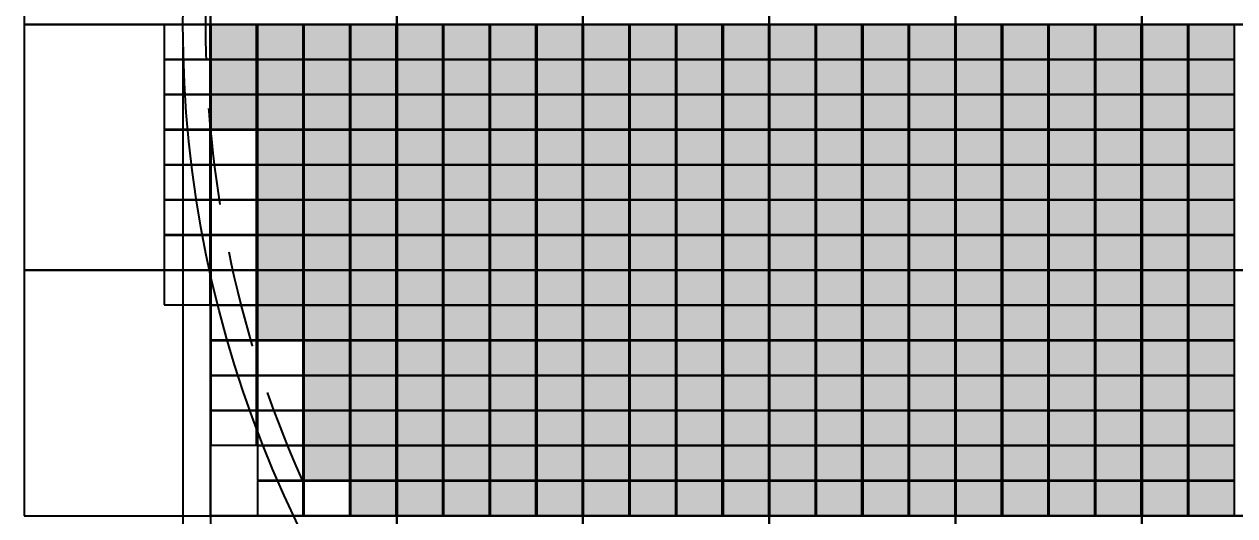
# Model space of a CAD drawing. Header units: millimetres. Extents: x -171 to 312, y -175 to 161.
# Drawn here: x -170.8 to -12.2, y -64.4 to 0 of the extents above; entities that cross this region are included whole.
import ezdxf
from ezdxf.enums import TextEntityAlignment as Align

# ---------------------------------------------------------------- set-up
doc = ezdxf.new("R2010")
doc.units = ezdxf.units.MM
doc.linetypes.add('DASHED', pattern=[19.05, 12.7, -6.35])
for name, color, linetype, true_color in [('DIM', 7, 'Continuous', 0xf0a030), ('WAFER', 7, 'Continuous', 0xd9dee6), ('WAFER-DIE', 7, 'Continuous', 0x7ef0c8), ('WAFER-DIE-EDGE', 7, 'Continuous', 0x5d6b7a), ('WAFER-DIE-FILL', 7, 'Continuous', 0x18b58c), ('WAFER-DIE-FILL-B', 7, 'Continuous', 0x1f8fd0), ('WAFER-EXCLUSION', 7, 'DASHED', 0xf0a030), ('WAFER-FIELD', 7, 'Continuous', 0xffd166)]:
    doc.layers.add(name, color=color, linetype=linetype, true_color=true_color)
doc.dimstyles.get("Standard").update_dxf_attribs({"dimtxt": 2.5, "dimasz": 2.5, "dimexe": 1.25, "dimexo": 0.625, "dimtad": 1, "dimdsep": 46, "dimtxsty": 'Standard', "dimcen": 0.09, "dimadec": 0, "dimazin": 0, "dimtfac": 1, "dimtofl": 0, "dimtmove": 0, "dimatfit": 3, "dimfxl": 1, "dimtolj": 1, "dimtzin": 0, "dimarcsym": 0})

# ---------------------------------------------------------------- blocks, each defined once
blk = doc.blocks.new('*D1')
at = {"color": 0}
for p, q in [((-150, -3), (-150, -175)), ((150, -3), (150, -175)), ((-150, -172), (150, -172))]:
    blk.add_line(p, q, dxfattribs=at)
for points in [[(-150, -172), (-145, -172.83), (-145, -171.17)], [(150, -172), (145, -171.17), (145, -172.83)]]:
    blk.add_solid(points, dxfattribs=at)
blk.add_text('300 mm', height=7, dxfattribs=at).set_placement((0, -170.5), align=Align.BOTTOM_CENTER)

msp = doc.modelspace()

# ---------------------------------------------------------------- linework, layer by layer
at = {"layer": 'WAFER'}
msp.add_circle((0, 0), 150, dxfattribs=at)
at = {"layer": 'WAFER-DIE', "flags": 128}
for points in [[(-146.35, -4.55), (-140.35, -4.55), (-140.35, -0.05), (-146.35, -0.05)], [(-140.25, -4.55), (-134.25, -4.55), (-134.25, -0.05), (-140.25, -0.05)], [(-134.15, -4.55), (-128.15, -4.55), (-128.15, -0.05), (-134.15, -0.05)], [(-128.05, -4.55), (-122.05, -4.55), (-122.05, -0.05), (-128.05, -0.05)], [(-121.95, -4.55), (-115.95, -4.55), (-115.95, -0.05), (-121.95, -0.05)], [(-115.85, -4.55), (-109.85, -4.55), (-109.85, -0.05), (-115.85, -0.05)], [(-109.75, -4.55), (-103.75, -4.55), (-103.75, -0.05), (-109.75, -0.05)], [(-103.65, -4.55), (-97.65, -4.55), (-97.65, -0.05), (-103.65, -0.05)], [(-97.55, -4.55), (-91.55, -4.55), (-91.55, -0.05), (-97.55, -0.05)], [(-91.45, -4.55), (-85.45, -4.55), (-85.45, -0.05), (-91.45, -0.05)], [(-85.35, -4.55), (-79.35, -4.55), (-79.35, -0.05), (-85.35, -0.05)], [(-79.25, -4.55), (-73.25, -4.55), (-73.25, -0.05), (-79.25, -0.05)], [(-73.15, -4.55), (-67.15, -4.55), (-67.15, -0.05), (-73.15, -0.05)], [(-67.05, -4.55), (-61.05, -4.55), (-61.05, -0.05), (-67.05, -0.05)], [(-60.95, -4.55), (-54.95, -4.55), (-54.95, -0.05), (-60.95, -0.05)], [(-54.85, -4.55), (-48.85, -4.55), (-48.85, -0.05), (-54.85, -0.05)], [(-48.75, -4.55), (-42.75, -4.55), (-42.75, -0.05), (-48.75, -0.05)], [(-42.65, -4.55), (-36.65, -4.55), (-36.65, -0.05), (-42.65, -0.05)], [(-36.55, -4.55), (-30.55, -4.55), (-30.55, -0.05), (-36.55, -0.05)], [(-30.45, -4.55), (-24.45, -4.55), (-24.45, -0.05), (-30.45, -0.05)], [(-24.35, -4.55), (-18.35, -4.55), (-18.35, -0.05), (-24.35, -0.05)], [(-18.25, -4.55), (-12.25, -4.55), (-12.25, -0.05), (-18.25, -0.05)], [(-146.35, -9.15), (-140.35, -9.15), (-140.35, -4.65), (-146.35, -4.65)], [(-140.25, -9.15), (-134.25, -9.15), (-134.25, -4.65), (-140.25, -4.65)], [(-134.15, -9.15), (-128.15, -9.15), (-128.15, -4.65), (-134.15, -4.65)], [(-128.05, -9.15), (-122.05, -9.15), (-122.05, -4.65), (-128.05, -4.65)], [(-121.95, -9.15), (-115.95, -9.15), (-115.95, -4.65), (-121.95, -4.65)], [(-115.85, -9.15), (-109.85, -9.15), (-109.85, -4.65), (-115.85, -4.65)], [(-109.75, -9.15), (-103.75, -9.15), (-103.75, -4.65), (-109.75, -4.65)], [(-103.65, -9.15), (-97.65, -9.15), (-97.65, -4.65), (-103.65, -4.65)], [(-97.55, -9.15), (-91.55, -9.15), (-91.55, -4.65), (-97.55, -4.65)], [(-91.45, -9.15), (-85.45, -9.15), (-85.45, -4.65), (-91.45, -4.65)], [(-85.35, -9.15), (-79.35, -9.15), (-79.35, -4.65), (-85.35, -4.65)], [(-79.25, -9.15), (-73.25, -9.15), (-73.25, -4.65), (-79.25, -4.65)], [(-73.15, -9.15), (-67.15, -9.15), (-67.15, -4.65), (-73.15, -4.65)], [(-67.05, -9.15), (-61.05, -9.15), (-61.05, -4.65), (-67.05, -4.65)], [(-60.95, -9.15), (-54.95, -9.15), (-54.95, -4.65), (-60.95, -4.65)], [(-54.85, -9.15), (-48.85, -9.15), (-48.85, -4.65), (-54.85, -4.65)], [(-48.75, -9.15), (-42.75, -9.15), (-42.75, -4.65), (-48.75, -4.65)], [(-42.65, -9.15), (-36.65, -9.15), (-36.65, -4.65), (-42.65, -4.65)], [(-36.55, -9.15), (-30.55, -9.15), (-30.55, -4.65), (-36.55, -4.65)], [(-30.45, -9.15), (-24.45, -9.15), (-24.45, -4.65), (-30.45, -4.65)], [(-24.35, -9.15), (-18.35, -9.15), (-18.35, -4.65), (-24.35, -4.65)], [(-18.25, -9.15), (-12.25, -9.15), (-12.25, -4.65), (-18.25, -4.65)], [(-146.35, -13.75), (-140.35, -13.75), (-140.35, -9.25), (-146.35, -9.25)], [(-140.25, -13.75), (-134.25, -13.75), (-134.25, -9.25), (-140.25, -9.25)], [(-134.15, -13.75), (-128.15, -13.75), (-128.15, -9.25), (-134.15, -9.25)], [(-128.05, -13.75), (-122.05, -13.75), (-122.05, -9.25), (-128.05, -9.25)], [(-121.95, -13.75), (-115.95, -13.75), (-115.95, -9.25), (-121.95, -9.25)], [(-115.85, -13.75), (-109.85, -13.75), (-109.85, -9.25), (-115.85, -9.25)], [(-109.75, -13.75), (-103.75, -13.75), (-103.75, -9.25), (-109.75, -9.25)], [(-103.65, -13.75), (-97.65, -13.75), (-97.65, -9.25), (-103.65, -9.25)], [(-97.55, -13.75), (-91.55, -13.75), (-91.55, -9.25), (-97.55, -9.25)], [(-91.45, -13.75), (-85.45, -13.75), (-85.45, -9.25), (-91.45, -9.25)], [(-85.35, -13.75), (-79.35, -13.75), (-79.35, -9.25), (-85.35, -9.25)], [(-79.25, -13.75), (-73.25, -13.75), (-73.25, -9.25), (-79.25, -9.25)], [(-73.15, -13.75), (-67.15, -13.75), (-67.15, -9.25), (-73.15, -9.25)], [(-67.05, -13.75), (-61.05, -13.75), (-61.05, -9.25), (-67.05, -9.25)], [(-60.95, -13.75), (-54.95, -13.75), (-54.95, -9.25), (-60.95, -9.25)], [(-54.85, -13.75), (-48.85, -13.75), (-48.85, -9.25), (-54.85, -9.25)], [(-48.75, -13.75), (-42.75, -13.75), (-42.75, -9.25), (-48.75, -9.25)], [(-42.65, -13.75), (-36.65, -13.75), (-36.65, -9.25), (-42.65, -9.25)], [(-36.55, -13.75), (-30.55, -13.75), (-30.55, -9.25), (-36.55, -9.25)], [(-30.45, -13.75), (-24.45, -13.75), (-24.45, -9.25), (-30.45, -9.25)], [(-24.35, -13.75), (-18.35, -13.75), (-18.35, -9.25), (-24.35, -9.25)], [(-18.25, -13.75), (-12.25, -13.75), (-12.25, -9.25), (-18.25, -9.25)], [(-140.25, -18.35), (-134.25, -18.35), (-134.25, -13.85), (-140.25, -13.85)], [(-134.15, -18.35), (-128.15, -18.35), (-128.15, -13.85), (-134.15, -13.85)], [(-128.05, -18.35), (-122.05, -18.35), (-122.05, -13.85), (-128.05, -13.85)], [(-121.95, -18.35), (-115.95, -18.35), (-115.95, -13.85), (-121.95, -13.85)], [(-115.85, -18.35), (-109.85, -18.35), (-109.85, -13.85), (-115.85, -13.85)], [(-109.75, -18.35), (-103.75, -18.35), (-103.75, -13.85), (-109.75, -13.85)], [(-103.65, -18.35), (-97.65, -18.35), (-97.65, -13.85), (-103.65, -13.85)], [(-97.55, -18.35), (-91.55, -18.35), (-91.55, -13.85), (-97.55, -13.85)], [(-91.45, -18.35), (-85.45, -18.35), (-85.45, -13.85), (-91.45, -13.85)], [(-85.35, -18.35), (-79.35, -18.35), (-79.35, -13.85), (-85.35, -13.85)], [(-79.25, -18.35), (-73.25, -18.35), (-73.25, -13.85), (-79.25, -13.85)], [(-73.15, -18.35), (-67.15, -18.35), (-67.15, -13.85), (-73.15, -13.85)], [(-67.05, -18.35), (-61.05, -18.35), (-61.05, -13.85), (-67.05, -13.85)], [(-60.95, -18.35), (-54.95, -18.35), (-54.95, -13.85), (-60.95, -13.85)], [(-54.85, -18.35), (-48.85, -18.35), (-48.85, -13.85), (-54.85, -13.85)], [(-48.75, -18.35), (-42.75, -18.35), (-42.75, -13.85), (-48.75, -13.85)], [(-42.65, -18.35), (-36.65, -18.35), (-36.65, -13.85), (-42.65, -13.85)], [(-36.55, -18.35), (-30.55, -18.35), (-30.55, -13.85), (-36.55, -13.85)], [(-30.45, -18.35), (-24.45, -18.35), (-24.45, -13.85), (-30.45, -13.85)], [(-24.35, -18.35), (-18.35, -18.35), (-18.35, -13.85), (-24.35, -13.85)], [(-18.25, -18.35), (-12.25, -18.35), (-12.25, -13.85), (-18.25, -13.85)], [(-140.25, -22.95), (-134.25, -22.95), (-134.25, -18.45), (-140.25, -18.45)], [(-134.15, -22.95), (-128.15, -22.95), (-128.15, -18.45), (-134.15, -18.45)], [(-128.05, -22.95), (-122.05, -22.95), (-122.05, -18.45), (-128.05, -18.45)], [(-121.95, -22.95), (-115.95, -22.95), (-115.95, -18.45), (-121.95, -18.45)], [(-115.85, -22.95), (-109.85, -22.95), (-109.85, -18.45), (-115.85, -18.45)], [(-109.75, -22.95), (-103.75, -22.95), (-103.75, -18.45), (-109.75, -18.45)], [(-103.65, -22.95), (-97.65, -22.95), (-97.65, -18.45), (-103.65, -18.45)], [(-97.55, -22.95), (-91.55, -22.95), (-91.55, -18.45), (-97.55, -18.45)], [(-91.45, -22.95), (-85.45, -22.95), (-85.45, -18.45), (-91.45, -18.45)], [(-85.35, -22.95), (-79.35, -22.95), (-79.35, -18.45), (-85.35, -18.45)], [(-79.25, -22.95), (-73.25, -22.95), (-73.25, -18.45), (-79.25, -18.45)], [(-73.15, -22.95), (-67.15, -22.95), (-67.15, -18.45), (-73.15, -18.45)], [(-67.05, -22.95), (-61.05, -22.95), (-61.05, -18.45), (-67.05, -18.45)], [(-60.95, -22.95), (-54.95, -22.95), (-54.95, -18.45), (-60.95, -18.45)], [(-54.85, -22.95), (-48.85, -22.95), (-48.85, -18.45), (-54.85, -18.45)], [(-48.75, -22.95), (-42.75, -22.95), (-42.75, -18.45), (-48.75, -18.45)], [(-42.65, -22.95), (-36.65, -22.95), (-36.65, -18.45), (-42.65, -18.45)], [(-36.55, -22.95), (-30.55, -22.95), (-30.55, -18.45), (-36.55, -18.45)], [(-30.45, -22.95), (-24.45, -22.95), (-24.45, -18.45), (-30.45, -18.45)], [(-24.35, -22.95), (-18.35, -22.95), (-18.35, -18.45), (-24.35, -18.45)], [(-18.25, -22.95), (-12.25, -22.95), (-12.25, -18.45), (-18.25, -18.45)], [(-140.25, -27.55), (-134.25, -27.55), (-134.25, -23.05), (-140.25, -23.05)], [(-134.15, -27.55), (-128.15, -27.55), (-128.15, -23.05), (-134.15, -23.05)], [(-128.05, -27.55), (-122.05, -27.55), (-122.05, -23.05), (-128.05, -23.05)], [(-121.95, -27.55), (-115.95, -27.55), (-115.95, -23.05), (-121.95, -23.05)], [(-115.85, -27.55), (-109.85, -27.55), (-109.85, -23.05), (-115.85, -23.05)], [(-109.75, -27.55), (-103.75, -27.55), (-103.75, -23.05), (-109.75, -23.05)], [(-103.65, -27.55), (-97.65, -27.55), (-97.65, -23.05), (-103.65, -23.05)], [(-97.55, -27.55), (-91.55, -27.55), (-91.55, -23.05), (-97.55, -23.05)], [(-91.45, -27.55), (-85.45, -27.55), (-85.45, -23.05), (-91.45, -23.05)], [(-85.35, -27.55), (-79.35, -27.55), (-79.35, -23.05), (-85.35, -23.05)], [(-79.25, -27.55), (-73.25, -27.55), (-73.25, -23.05), (-79.25, -23.05)], [(-73.15, -27.55), (-67.15, -27.55), (-67.15, -23.05), (-73.15, -23.05)], [(-67.05, -27.55), (-61.05, -27.55), (-61.05, -23.05), (-67.05, -23.05)], [(-60.95, -27.55), (-54.95, -27.55), (-54.95, -23.05), (-60.95, -23.05)], [(-54.85, -27.55), (-48.85, -27.55), (-48.85, -23.05), (-54.85, -23.05)], [(-48.75, -27.55), (-42.75, -27.55), (-42.75, -23.05), (-48.75, -23.05)], [(-42.65, -27.55), (-36.65, -27.55), (-36.65, -23.05), (-42.65, -23.05)], [(-36.55, -27.55), (-30.55, -27.55), (-30.55, -23.05), (-36.55, -23.05)], [(-30.45, -27.55), (-24.45, -27.55), (-24.45, -23.05), (-30.45, -23.05)], [(-24.35, -27.55), (-18.35, -27.55), (-18.35, -23.05), (-24.35, -23.05)], [(-18.25, -27.55), (-12.25, -27.55), (-12.25, -23.05), (-18.25, -23.05)], [(-140.25, -32.15), (-134.25, -32.15), (-134.25, -27.65), (-140.25, -27.65)], [(-134.15, -32.15), (-128.15, -32.15), (-128.15, -27.65), (-134.15, -27.65)], [(-128.05, -32.15), (-122.05, -32.15), (-122.05, -27.65), (-128.05, -27.65)], [(-121.95, -32.15), (-115.95, -32.15), (-115.95, -27.65), (-121.95, -27.65)], [(-115.85, -32.15), (-109.85, -32.15), (-109.85, -27.65), (-115.85, -27.65)], [(-109.75, -32.15), (-103.75, -32.15), (-103.75, -27.65), (-109.75, -27.65)], [(-103.65, -32.15), (-97.65, -32.15), (-97.65, -27.65), (-103.65, -27.65)], [(-97.55, -32.15), (-91.55, -32.15), (-91.55, -27.65), (-97.55, -27.65)], [(-91.45, -32.15), (-85.45, -32.15), (-85.45, -27.65), (-91.45, -27.65)], [(-85.35, -32.15), (-79.35, -32.15), (-79.35, -27.65), (-85.35, -27.65)], [(-79.25, -32.15), (-73.25, -32.15), (-73.25, -27.65), (-79.25, -27.65)], [(-73.15, -32.15), (-67.15, -32.15), (-67.15, -27.65), (-73.15, -27.65)], [(-67.05, -32.15), (-61.05, -32.15), (-61.05, -27.65), (-67.05, -27.65)], [(-60.95, -32.15), (-54.95, -32.15), (-54.95, -27.65), (-60.95, -27.65)], [(-54.85, -32.15), (-48.85, -32.15), (-48.85, -27.65), (-54.85, -27.65)], [(-48.75, -32.15), (-42.75, -32.15), (-42.75, -27.65), (-48.75, -27.65)], [(-42.65, -32.15), (-36.65, -32.15), (-36.65, -27.65), (-42.65, -27.65)], [(-36.55, -32.15), (-30.55, -32.15), (-30.55, -27.65), (-36.55, -27.65)], [(-30.45, -32.15), (-24.45, -32.15), (-24.45, -27.65), (-30.45, -27.65)], [(-24.35, -32.15), (-18.35, -32.15), (-18.35, -27.65), (-24.35, -27.65)], [(-18.25, -32.15), (-12.25, -32.15), (-12.25, -27.65), (-18.25, -27.65)], [(-140.25, -36.75), (-134.25, -36.75), (-134.25, -32.25), (-140.25, -32.25)], [(-134.15, -36.75), (-128.15, -36.75), (-128.15, -32.25), (-134.15, -32.25)], [(-128.05, -36.75), (-122.05, -36.75), (-122.05, -32.25), (-128.05, -32.25)], [(-121.95, -36.75), (-115.95, -36.75), (-115.95, -32.25), (-121.95, -32.25)], [(-115.85, -36.75), (-109.85, -36.75), (-109.85, -32.25), (-115.85, -32.25)], [(-109.75, -36.75), (-103.75, -36.75), (-103.75, -32.25), (-109.75, -32.25)], [(-103.65, -36.75), (-97.65, -36.75), (-97.65, -32.25), (-103.65, -32.25)], [(-97.55, -36.75), (-91.55, -36.75), (-91.55, -32.25), (-97.55, -32.25)], [(-91.45, -36.75), (-85.45, -36.75), (-85.45, -32.25), (-91.45, -32.25)], [(-85.35, -36.75), (-79.35, -36.75), (-79.35, -32.25), (-85.35, -32.25)], [(-79.25, -36.75), (-73.25, -36.75), (-73.25, -32.25), (-79.25, -32.25)], [(-73.15, -36.75), (-67.15, -36.75), (-67.15, -32.25), (-73.15, -32.25)], [(-67.05, -36.75), (-61.05, -36.75), (-61.05, -32.25), (-67.05, -32.25)], [(-60.95, -36.75), (-54.95, -36.75), (-54.95, -32.25), (-60.95, -32.25)], [(-54.85, -36.75), (-48.85, -36.75), (-48.85, -32.25), (-54.85, -32.25)], [(-48.75, -36.75), (-42.75, -36.75), (-42.75, -32.25), (-48.75, -32.25)], [(-42.65, -36.75), (-36.65, -36.75), (-36.65, -32.25), (-42.65, -32.25)], [(-36.55, -36.75), (-30.55, -36.75), (-30.55, -32.25), (-36.55, -32.25)], [(-30.45, -36.75), (-24.45, -36.75), (-24.45, -32.25), (-30.45, -32.25)], [(-24.35, -36.75), (-18.35, -36.75), (-18.35, -32.25), (-24.35, -32.25)], [(-18.25, -36.75), (-12.25, -36.75), (-12.25, -32.25), (-18.25, -32.25)], [(-140.25, -41.35), (-134.25, -41.35), (-134.25, -36.85), (-140.25, -36.85)], [(-134.15, -41.35), (-128.15, -41.35), (-128.15, -36.85), (-134.15, -36.85)], [(-128.05, -41.35), (-122.05, -41.35), (-122.05, -36.85), (-128.05, -36.85)], [(-121.95, -41.35), (-115.95, -41.35), (-115.95, -36.85), (-121.95, -36.85)], [(-115.85, -41.35), (-109.85, -41.35), (-109.85, -36.85), (-115.85, -36.85)], [(-109.75, -41.35), (-103.75, -41.35), (-103.75, -36.85), (-109.75, -36.85)], [(-103.65, -41.35), (-97.65, -41.35), (-97.65, -36.85), (-103.65, -36.85)], [(-97.55, -41.35), (-91.55, -41.35), (-91.55, -36.85), (-97.55, -36.85)], [(-91.45, -41.35), (-85.45, -41.35), (-85.45, -36.85), (-91.45, -36.85)], [(-85.35, -41.35), (-79.35, -41.35), (-79.35, -36.85), (-85.35, -36.85)], [(-79.25, -41.35), (-73.25, -41.35), (-73.25, -36.85), (-79.25, -36.85)], [(-73.15, -41.35), (-67.15, -41.35), (-67.15, -36.85), (-73.15, -36.85)], [(-67.05, -41.35), (-61.05, -41.35), (-61.05, -36.85), (-67.05, -36.85)], [(-60.95, -41.35), (-54.95, -41.35), (-54.95, -36.85), (-60.95, -36.85)], [(-54.85, -41.35), (-48.85, -41.35), (-48.85, -36.85), (-54.85, -36.85)], [(-48.75, -41.35), (-42.75, -41.35), (-42.75, -36.85), (-48.75, -36.85)], [(-42.65, -41.35), (-36.65, -41.35), (-36.65, -36.85), (-42.65, -36.85)], [(-36.55, -41.35), (-30.55, -41.35), (-30.55, -36.85), (-36.55, -36.85)], [(-30.45, -41.35), (-24.45, -41.35), (-24.45, -36.85), (-30.45, -36.85)], [(-24.35, -41.35), (-18.35, -41.35), (-18.35, -36.85), (-24.35, -36.85)], [(-18.25, -41.35), (-12.25, -41.35), (-12.25, -36.85), (-18.25, -36.85)], [(-134.15, -45.95), (-128.15, -45.95), (-128.15, -41.45), (-134.15, -41.45)], [(-128.05, -45.95), (-122.05, -45.95), (-122.05, -41.45), (-128.05, -41.45)], [(-121.95, -45.95), (-115.95, -45.95), (-115.95, -41.45), (-121.95, -41.45)], [(-115.85, -45.95), (-109.85, -45.95), (-109.85, -41.45), (-115.85, -41.45)], [(-109.75, -45.95), (-103.75, -45.95), (-103.75, -41.45), (-109.75, -41.45)], [(-103.65, -45.95), (-97.65, -45.95), (-97.65, -41.45), (-103.65, -41.45)], [(-97.55, -45.95), (-91.55, -45.95), (-91.55, -41.45), (-97.55, -41.45)], [(-91.45, -45.95), (-85.45, -45.95), (-85.45, -41.45), (-91.45, -41.45)], [(-85.35, -45.95), (-79.35, -45.95), (-79.35, -41.45), (-85.35, -41.45)], [(-79.25, -45.95), (-73.25, -45.95), (-73.25, -41.45), (-79.25, -41.45)], [(-73.15, -45.95), (-67.15, -45.95), (-67.15, -41.45), (-73.15, -41.45)], [(-67.05, -45.95), (-61.05, -45.95), (-61.05, -41.45), (-67.05, -41.45)], [(-60.95, -45.95), (-54.95, -45.95), (-54.95, -41.45), (-60.95, -41.45)], [(-54.85, -45.95), (-48.85, -45.95), (-48.85, -41.45), (-54.85, -41.45)], [(-48.75, -45.95), (-42.75, -45.95), (-42.75, -41.45), (-48.75, -41.45)], [(-42.65, -45.95), (-36.65, -45.95), (-36.65, -41.45), (-42.65, -41.45)], [(-36.55, -45.95), (-30.55, -45.95), (-30.55, -41.45), (-36.55, -41.45)], [(-30.45, -45.95), (-24.45, -45.95), (-24.45, -41.45), (-30.45, -41.45)], [(-24.35, -45.95), (-18.35, -45.95), (-18.35, -41.45), (-24.35, -41.45)], [(-18.25, -45.95), (-12.25, -45.95), (-12.25, -41.45), (-18.25, -41.45)], [(-134.15, -50.55), (-128.15, -50.55), (-128.15, -46.05), (-134.15, -46.05)], [(-128.05, -50.55), (-122.05, -50.55), (-122.05, -46.05), (-128.05, -46.05)], [(-121.95, -50.55), (-115.95, -50.55), (-115.95, -46.05), (-121.95, -46.05)], [(-115.85, -50.55), (-109.85, -50.55), (-109.85, -46.05), (-115.85, -46.05)], [(-109.75, -50.55), (-103.75, -50.55), (-103.75, -46.05), (-109.75, -46.05)], [(-103.65, -50.55), (-97.65, -50.55), (-97.65, -46.05), (-103.65, -46.05)], [(-97.55, -50.55), (-91.55, -50.55), (-91.55, -46.05), (-97.55, -46.05)], [(-91.45, -50.55), (-85.45, -50.55), (-85.45, -46.05), (-91.45, -46.05)], [(-85.35, -50.55), (-79.35, -50.55), (-79.35, -46.05), (-85.35, -46.05)], [(-79.25, -50.55), (-73.25, -50.55), (-73.25, -46.05), (-79.25, -46.05)], [(-73.15, -50.55), (-67.15, -50.55), (-67.15, -46.05), (-73.15, -46.05)], [(-67.05, -50.55), (-61.05, -50.55), (-61.05, -46.05), (-67.05, -46.05)], [(-60.95, -50.55), (-54.95, -50.55), (-54.95, -46.05), (-60.95, -46.05)], [(-54.85, -50.55), (-48.85, -50.55), (-48.85, -46.05), (-54.85, -46.05)], [(-48.75, -50.55), (-42.75, -50.55), (-42.75, -46.05), (-48.75, -46.05)], [(-42.65, -50.55), (-36.65, -50.55), (-36.65, -46.05), (-42.65, -46.05)], [(-36.55, -50.55), (-30.55, -50.55), (-30.55, -46.05), (-36.55, -46.05)], [(-30.45, -50.55), (-24.45, -50.55), (-24.45, -46.05), (-30.45, -46.05)], [(-24.35, -50.55), (-18.35, -50.55), (-18.35, -46.05), (-24.35, -46.05)], [(-18.25, -50.55), (-12.25, -50.55), (-12.25, -46.05), (-18.25, -46.05)], [(-134.15, -55.15), (-128.15, -55.15), (-128.15, -50.65), (-134.15, -50.65)], [(-128.05, -55.15), (-122.05, -55.15), (-122.05, -50.65), (-128.05, -50.65)], [(-121.95, -55.15), (-115.95, -55.15), (-115.95, -50.65), (-121.95, -50.65)], [(-115.85, -55.15), (-109.85, -55.15), (-109.85, -50.65), (-115.85, -50.65)], [(-109.75, -55.15), (-103.75, -55.15), (-103.75, -50.65), (-109.75, -50.65)], [(-103.65, -55.15), (-97.65, -55.15), (-97.65, -50.65), (-103.65, -50.65)], [(-97.55, -55.15), (-91.55, -55.15), (-91.55, -50.65), (-97.55, -50.65)], [(-91.45, -55.15), (-85.45, -55.15), (-85.45, -50.65), (-91.45, -50.65)], [(-85.35, -55.15), (-79.35, -55.15), (-79.35, -50.65), (-85.35, -50.65)], [(-79.25, -55.15), (-73.25, -55.15), (-73.25, -50.65), (-79.25, -50.65)], [(-73.15, -55.15), (-67.15, -55.15), (-67.15, -50.65), (-73.15, -50.65)], [(-67.05, -55.15), (-61.05, -55.15), (-61.05, -50.65), (-67.05, -50.65)], [(-60.95, -55.15), (-54.95, -55.15), (-54.95, -50.65), (-60.95, -50.65)], [(-54.85, -55.15), (-48.85, -55.15), (-48.85, -50.65), (-54.85, -50.65)], [(-48.75, -55.15), (-42.75, -55.15), (-42.75, -50.65), (-48.75, -50.65)], [(-42.65, -55.15), (-36.65, -55.15), (-36.65, -50.65), (-42.65, -50.65)], [(-36.55, -55.15), (-30.55, -55.15), (-30.55, -50.65), (-36.55, -50.65)], [(-30.45, -55.15), (-24.45, -55.15), (-24.45, -50.65), (-30.45, -50.65)], [(-24.35, -55.15), (-18.35, -55.15), (-18.35, -50.65), (-24.35, -50.65)], [(-18.25, -55.15), (-12.25, -55.15), (-12.25, -50.65), (-18.25, -50.65)], [(-134.15, -59.75), (-128.15, -59.75), (-128.15, -55.25), (-134.15, -55.25)], [(-128.05, -59.75), (-122.05, -59.75), (-122.05, -55.25), (-128.05, -55.25)], [(-121.95, -59.75), (-115.95, -59.75), (-115.95, -55.25), (-121.95, -55.25)], [(-115.85, -59.75), (-109.85, -59.75), (-109.85, -55.25), (-115.85, -55.25)], [(-109.75, -59.75), (-103.75, -59.75), (-103.75, -55.25), (-109.75, -55.25)], [(-103.65, -59.75), (-97.65, -59.75), (-97.65, -55.25), (-103.65, -55.25)], [(-97.55, -59.75), (-91.55, -59.75), (-91.55, -55.25), (-97.55, -55.25)], [(-91.45, -59.75), (-85.45, -59.75), (-85.45, -55.25), (-91.45, -55.25)], [(-85.35, -59.75), (-79.35, -59.75), (-79.35, -55.25), (-85.35, -55.25)], [(-79.25, -59.75), (-73.25, -59.75), (-73.25, -55.25), (-79.25, -55.25)], [(-73.15, -59.75), (-67.15, -59.75), (-67.15, -55.25), (-73.15, -55.25)], [(-67.05, -59.75), (-61.05, -59.75), (-61.05, -55.25), (-67.05, -55.25)], [(-60.95, -59.75), (-54.95, -59.75), (-54.95, -55.25), (-60.95, -55.25)], [(-54.85, -59.75), (-48.85, -59.75), (-48.85, -55.25), (-54.85, -55.25)], [(-48.75, -59.75), (-42.75, -59.75), (-42.75, -55.25), (-48.75, -55.25)], [(-42.65, -59.75), (-36.65, -59.75), (-36.65, -55.25), (-42.65, -55.25)], [(-36.55, -59.75), (-30.55, -59.75), (-30.55, -55.25), (-36.55, -55.25)], [(-30.45, -59.75), (-24.45, -59.75), (-24.45, -55.25), (-30.45, -55.25)], [(-24.35, -59.75), (-18.35, -59.75), (-18.35, -55.25), (-24.35, -55.25)], [(-18.25, -59.75), (-12.25, -59.75), (-12.25, -55.25), (-18.25, -55.25)], [(-128.05, -64.35), (-122.05, -64.35), (-122.05, -59.85), (-128.05, -59.85)], [(-121.95, -64.35), (-115.95, -64.35), (-115.95, -59.85), (-121.95, -59.85)], [(-115.85, -64.35), (-109.85, -64.35), (-109.85, -59.85), (-115.85, -59.85)], [(-109.75, -64.35), (-103.75, -64.35), (-103.75, -59.85), (-109.75, -59.85)], [(-103.65, -64.35), (-97.65, -64.35), (-97.65, -59.85), (-103.65, -59.85)], [(-97.55, -64.35), (-91.55, -64.35), (-91.55, -59.85), (-97.55, -59.85)], [(-91.45, -64.35), (-85.45, -64.35), (-85.45, -59.85), (-91.45, -59.85)], [(-85.35, -64.35), (-79.35, -64.35), (-79.35, -59.85), (-85.35, -59.85)], [(-79.25, -64.35), (-73.25, -64.35), (-73.25, -59.85), (-79.25, -59.85)], [(-73.15, -64.35), (-67.15, -64.35), (-67.15, -59.85), (-73.15, -59.85)], [(-67.05, -64.35), (-61.05, -64.35), (-61.05, -59.85), (-67.05, -59.85)], [(-60.95, -64.35), (-54.95, -64.35), (-54.95, -59.85), (-60.95, -59.85)], [(-54.85, -64.35), (-48.85, -64.35), (-48.85, -59.85), (-54.85, -59.85)], [(-48.75, -64.35), (-42.75, -64.35), (-42.75, -59.85), (-48.75, -59.85)], [(-42.65, -64.35), (-36.65, -64.35), (-36.65, -59.85), (-42.65, -59.85)], [(-36.55, -64.35), (-30.55, -64.35), (-30.55, -59.85), (-36.55, -59.85)], [(-30.45, -64.35), (-24.45, -64.35), (-24.45, -59.85), (-30.45, -59.85)], [(-24.35, -64.35), (-18.35, -64.35), (-18.35, -59.85), (-24.35, -59.85)], [(-18.25, -64.35), (-12.25, -64.35), (-12.25, -59.85), (-18.25, -59.85)]]:
    msp.add_lwpolyline(points, close=True, dxfattribs=at)
at = {"layer": 'WAFER-DIE-EDGE', "flags": 128}
for points in [[(-152.45, -4.55), (-146.45, -4.55), (-146.45, -0.05), (-152.45, -0.05)], [(-152.45, -9.15), (-146.45, -9.15), (-146.45, -4.65), (-152.45, -4.65)], [(-152.45, -13.75), (-146.45, -13.75), (-146.45, -9.25), (-152.45, -9.25)], [(-152.45, -18.35), (-146.45, -18.35), (-146.45, -13.85), (-152.45, -13.85)], [(-146.35, -18.35), (-140.35, -18.35), (-140.35, -13.85), (-146.35, -13.85)], [(-152.45, -22.95), (-146.45, -22.95), (-146.45, -18.45), (-152.45, -18.45)], [(-146.35, -22.95), (-140.35, -22.95), (-140.35, -18.45), (-146.35, -18.45)], [(-152.45, -27.55), (-146.45, -27.55), (-146.45, -23.05), (-152.45, -23.05)], [(-146.35, -27.55), (-140.35, -27.55), (-140.35, -23.05), (-146.35, -23.05)], [(-152.45, -32.15), (-146.45, -32.15), (-146.45, -27.65), (-152.45, -27.65)], [(-146.35, -32.15), (-140.35, -32.15), (-140.35, -27.65), (-146.35, -27.65)], [(-152.45, -36.75), (-146.45, -36.75), (-146.45, -32.25), (-152.45, -32.25)], [(-146.35, -36.75), (-140.35, -36.75), (-140.35, -32.25), (-146.35, -32.25)], [(-146.35, -41.35), (-140.35, -41.35), (-140.35, -36.85), (-146.35, -36.85)], [(-146.35, -45.95), (-140.35, -45.95), (-140.35, -41.45), (-146.35, -41.45)], [(-140.25, -45.95), (-134.25, -45.95), (-134.25, -41.45), (-140.25, -41.45)], [(-146.35, -50.55), (-140.35, -50.55), (-140.35, -46.05), (-146.35, -46.05)], [(-140.25, -50.55), (-134.25, -50.55), (-134.25, -46.05), (-140.25, -46.05)], [(-146.35, -55.15), (-140.35, -55.15), (-140.35, -50.65), (-146.35, -50.65)], [(-140.25, -55.15), (-134.25, -55.15), (-134.25, -50.65), (-140.25, -50.65)], [(-140.25, -59.75), (-134.25, -59.75), (-134.25, -55.25), (-140.25, -55.25)], [(-140.25, -64.35), (-134.25, -64.35), (-134.25, -59.85), (-140.25, -59.85)], [(-134.15, -64.35), (-128.15, -64.35), (-128.15, -59.85), (-134.15, -59.85)]]:
    msp.add_lwpolyline(points, close=True, dxfattribs=at)
at = {"layer": 'WAFER-DIE-FILL'}
for points in [[(-121.95, -4.55), (-115.95, -4.55), (-121.95, -0.05), (-115.95, -0.05)], [(-115.85, -4.55), (-109.85, -4.55), (-115.85, -0.05), (-109.85, -0.05)], [(-109.75, -4.55), (-103.75, -4.55), (-109.75, -0.05), (-103.75, -0.05)], [(-103.65, -4.55), (-97.65, -4.55), (-103.65, -0.05), (-97.65, -0.05)], [(-73.15, -4.55), (-67.15, -4.55), (-73.15, -0.05), (-67.15, -0.05)], [(-67.05, -4.55), (-61.05, -4.55), (-67.05, -0.05), (-61.05, -0.05)], [(-60.95, -4.55), (-54.95, -4.55), (-60.95, -0.05), (-54.95, -0.05)], [(-54.85, -4.55), (-48.85, -4.55), (-54.85, -0.05), (-48.85, -0.05)], [(-24.35, -4.55), (-18.35, -4.55), (-24.35, -0.05), (-18.35, -0.05)], [(-18.25, -4.55), (-12.25, -4.55), (-18.25, -0.05), (-12.25, -0.05)], [(-121.95, -9.15), (-115.95, -9.15), (-121.95, -4.65), (-115.95, -4.65)], [(-115.85, -9.15), (-109.85, -9.15), (-115.85, -4.65), (-109.85, -4.65)], [(-109.75, -9.15), (-103.75, -9.15), (-109.75, -4.65), (-103.75, -4.65)], [(-103.65, -9.15), (-97.65, -9.15), (-103.65, -4.65), (-97.65, -4.65)], [(-73.15, -9.15), (-67.15, -9.15), (-73.15, -4.65), (-67.15, -4.65)], [(-67.05, -9.15), (-61.05, -9.15), (-67.05, -4.65), (-61.05, -4.65)], [(-60.95, -9.15), (-54.95, -9.15), (-60.95, -4.65), (-54.95, -4.65)], [(-54.85, -9.15), (-48.85, -9.15), (-54.85, -4.65), (-48.85, -4.65)], [(-24.35, -9.15), (-18.35, -9.15), (-24.35, -4.65), (-18.35, -4.65)], [(-18.25, -9.15), (-12.25, -9.15), (-18.25, -4.65), (-12.25, -4.65)], [(-121.95, -13.75), (-115.95, -13.75), (-121.95, -9.25), (-115.95, -9.25)], [(-115.85, -13.75), (-109.85, -13.75), (-115.85, -9.25), (-109.85, -9.25)], [(-109.75, -13.75), (-103.75, -13.75), (-109.75, -9.25), (-103.75, -9.25)], [(-103.65, -13.75), (-97.65, -13.75), (-103.65, -9.25), (-97.65, -9.25)], [(-73.15, -13.75), (-67.15, -13.75), (-73.15, -9.25), (-67.15, -9.25)], [(-67.05, -13.75), (-61.05, -13.75), (-67.05, -9.25), (-61.05, -9.25)], [(-60.95, -13.75), (-54.95, -13.75), (-60.95, -9.25), (-54.95, -9.25)], [(-54.85, -13.75), (-48.85, -13.75), (-54.85, -9.25), (-48.85, -9.25)], [(-24.35, -13.75), (-18.35, -13.75), (-24.35, -9.25), (-18.35, -9.25)], [(-18.25, -13.75), (-12.25, -13.75), (-18.25, -9.25), (-12.25, -9.25)], [(-121.95, -18.35), (-115.95, -18.35), (-121.95, -13.85), (-115.95, -13.85)], [(-115.85, -18.35), (-109.85, -18.35), (-115.85, -13.85), (-109.85, -13.85)], [(-109.75, -18.35), (-103.75, -18.35), (-109.75, -13.85), (-103.75, -13.85)], [(-103.65, -18.35), (-97.65, -18.35), (-103.65, -13.85), (-97.65, -13.85)], [(-73.15, -18.35), (-67.15, -18.35), (-73.15, -13.85), (-67.15, -13.85)], [(-67.05, -18.35), (-61.05, -18.35), (-67.05, -13.85), (-61.05, -13.85)], [(-60.95, -18.35), (-54.95, -18.35), (-60.95, -13.85), (-54.95, -13.85)], [(-54.85, -18.35), (-48.85, -18.35), (-54.85, -13.85), (-48.85, -13.85)], [(-24.35, -18.35), (-18.35, -18.35), (-24.35, -13.85), (-18.35, -13.85)], [(-18.25, -18.35), (-12.25, -18.35), (-18.25, -13.85), (-12.25, -13.85)], [(-121.95, -22.95), (-115.95, -22.95), (-121.95, -18.45), (-115.95, -18.45)], [(-115.85, -22.95), (-109.85, -22.95), (-115.85, -18.45), (-109.85, -18.45)], [(-109.75, -22.95), (-103.75, -22.95), (-109.75, -18.45), (-103.75, -18.45)], [(-103.65, -22.95), (-97.65, -22.95), (-103.65, -18.45), (-97.65, -18.45)], [(-73.15, -22.95), (-67.15, -22.95), (-73.15, -18.45), (-67.15, -18.45)], [(-67.05, -22.95), (-61.05, -22.95), (-67.05, -18.45), (-61.05, -18.45)], [(-60.95, -22.95), (-54.95, -22.95), (-60.95, -18.45), (-54.95, -18.45)], [(-54.85, -22.95), (-48.85, -22.95), (-54.85, -18.45), (-48.85, -18.45)], [(-24.35, -22.95), (-18.35, -22.95), (-24.35, -18.45), (-18.35, -18.45)], [(-18.25, -22.95), (-12.25, -22.95), (-18.25, -18.45), (-12.25, -18.45)], [(-121.95, -27.55), (-115.95, -27.55), (-121.95, -23.05), (-115.95, -23.05)], [(-115.85, -27.55), (-109.85, -27.55), (-115.85, -23.05), (-109.85, -23.05)], [(-109.75, -27.55), (-103.75, -27.55), (-109.75, -23.05), (-103.75, -23.05)], [(-103.65, -27.55), (-97.65, -27.55), (-103.65, -23.05), (-97.65, -23.05)], [(-73.15, -27.55), (-67.15, -27.55), (-73.15, -23.05), (-67.15, -23.05)], [(-67.05, -27.55), (-61.05, -27.55), (-67.05, -23.05), (-61.05, -23.05)], [(-60.95, -27.55), (-54.95, -27.55), (-60.95, -23.05), (-54.95, -23.05)], [(-54.85, -27.55), (-48.85, -27.55), (-54.85, -23.05), (-48.85, -23.05)], [(-24.35, -27.55), (-18.35, -27.55), (-24.35, -23.05), (-18.35, -23.05)], [(-18.25, -27.55), (-12.25, -27.55), (-18.25, -23.05), (-12.25, -23.05)], [(-121.95, -32.15), (-115.95, -32.15), (-121.95, -27.65), (-115.95, -27.65)], [(-115.85, -32.15), (-109.85, -32.15), (-115.85, -27.65), (-109.85, -27.65)], [(-109.75, -32.15), (-103.75, -32.15), (-109.75, -27.65), (-103.75, -27.65)], [(-103.65, -32.15), (-97.65, -32.15), (-103.65, -27.65), (-97.65, -27.65)], [(-73.15, -32.15), (-67.15, -32.15), (-73.15, -27.65), (-67.15, -27.65)], [(-67.05, -32.15), (-61.05, -32.15), (-67.05, -27.65), (-61.05, -27.65)], [(-60.95, -32.15), (-54.95, -32.15), (-60.95, -27.65), (-54.95, -27.65)], [(-54.85, -32.15), (-48.85, -32.15), (-54.85, -27.65), (-48.85, -27.65)], [(-24.35, -32.15), (-18.35, -32.15), (-24.35, -27.65), (-18.35, -27.65)], [(-18.25, -32.15), (-12.25, -32.15), (-18.25, -27.65), (-12.25, -27.65)], [(-140.25, -36.75), (-134.25, -36.75), (-140.25, -32.25), (-134.25, -32.25)], [(-134.15, -36.75), (-128.15, -36.75), (-134.15, -32.25), (-128.15, -32.25)], [(-128.05, -36.75), (-122.05, -36.75), (-128.05, -32.25), (-122.05, -32.25)], [(-97.55, -36.75), (-91.55, -36.75), (-97.55, -32.25), (-91.55, -32.25)], [(-91.45, -36.75), (-85.45, -36.75), (-91.45, -32.25), (-85.45, -32.25)], [(-85.35, -36.75), (-79.35, -36.75), (-85.35, -32.25), (-79.35, -32.25)], [(-79.25, -36.75), (-73.25, -36.75), (-79.25, -32.25), (-73.25, -32.25)], [(-48.75, -36.75), (-42.75, -36.75), (-48.75, -32.25), (-42.75, -32.25)], [(-42.65, -36.75), (-36.65, -36.75), (-42.65, -32.25), (-36.65, -32.25)], [(-36.55, -36.75), (-30.55, -36.75), (-36.55, -32.25), (-30.55, -32.25)], [(-30.45, -36.75), (-24.45, -36.75), (-30.45, -32.25), (-24.45, -32.25)], [(-140.25, -41.35), (-134.25, -41.35), (-140.25, -36.85), (-134.25, -36.85)], [(-134.15, -41.35), (-128.15, -41.35), (-134.15, -36.85), (-128.15, -36.85)], [(-128.05, -41.35), (-122.05, -41.35), (-128.05, -36.85), (-122.05, -36.85)], [(-97.55, -41.35), (-91.55, -41.35), (-97.55, -36.85), (-91.55, -36.85)], [(-91.45, -41.35), (-85.45, -41.35), (-91.45, -36.85), (-85.45, -36.85)], [(-85.35, -41.35), (-79.35, -41.35), (-85.35, -36.85), (-79.35, -36.85)], [(-79.25, -41.35), (-73.25, -41.35), (-79.25, -36.85), (-73.25, -36.85)], [(-48.75, -41.35), (-42.75, -41.35), (-48.75, -36.85), (-42.75, -36.85)], [(-42.65, -41.35), (-36.65, -41.35), (-42.65, -36.85), (-36.65, -36.85)], [(-36.55, -41.35), (-30.55, -41.35), (-36.55, -36.85), (-30.55, -36.85)], [(-30.45, -41.35), (-24.45, -41.35), (-30.45, -36.85), (-24.45, -36.85)], [(-134.15, -45.95), (-128.15, -45.95), (-134.15, -41.45), (-128.15, -41.45)], [(-128.05, -45.95), (-122.05, -45.95), (-128.05, -41.45), (-122.05, -41.45)], [(-97.55, -45.95), (-91.55, -45.95), (-97.55, -41.45), (-91.55, -41.45)], [(-91.45, -45.95), (-85.45, -45.95), (-91.45, -41.45), (-85.45, -41.45)], [(-85.35, -45.95), (-79.35, -45.95), (-85.35, -41.45), (-79.35, -41.45)], [(-79.25, -45.95), (-73.25, -45.95), (-79.25, -41.45), (-73.25, -41.45)], [(-48.75, -45.95), (-42.75, -45.95), (-48.75, -41.45), (-42.75, -41.45)], [(-42.65, -45.95), (-36.65, -45.95), (-42.65, -41.45), (-36.65, -41.45)], [(-36.55, -45.95), (-30.55, -45.95), (-36.55, -41.45), (-30.55, -41.45)], [(-30.45, -45.95), (-24.45, -45.95), (-30.45, -41.45), (-24.45, -41.45)], [(-134.15, -50.55), (-128.15, -50.55), (-134.15, -46.05), (-128.15, -46.05)], [(-128.05, -50.55), (-122.05, -50.55), (-128.05, -46.05), (-122.05, -46.05)], [(-97.55, -50.55), (-91.55, -50.55), (-97.55, -46.05), (-91.55, -46.05)], [(-91.45, -50.55), (-85.45, -50.55), (-91.45, -46.05), (-85.45, -46.05)], [(-85.35, -50.55), (-79.35, -50.55), (-85.35, -46.05), (-79.35, -46.05)], [(-79.25, -50.55), (-73.25, -50.55), (-79.25, -46.05), (-73.25, -46.05)], [(-48.75, -50.55), (-42.75, -50.55), (-48.75, -46.05), (-42.75, -46.05)], [(-42.65, -50.55), (-36.65, -50.55), (-42.65, -46.05), (-36.65, -46.05)], [(-36.55, -50.55), (-30.55, -50.55), (-36.55, -46.05), (-30.55, -46.05)], [(-30.45, -50.55), (-24.45, -50.55), (-30.45, -46.05), (-24.45, -46.05)], [(-134.15, -55.15), (-128.15, -55.15), (-134.15, -50.65), (-128.15, -50.65)], [(-128.05, -55.15), (-122.05, -55.15), (-128.05, -50.65), (-122.05, -50.65)], [(-97.55, -55.15), (-91.55, -55.15), (-97.55, -50.65), (-91.55, -50.65)], [(-91.45, -55.15), (-85.45, -55.15), (-91.45, -50.65), (-85.45, -50.65)], [(-85.35, -55.15), (-79.35, -55.15), (-85.35, -50.65), (-79.35, -50.65)], [(-79.25, -55.15), (-73.25, -55.15), (-79.25, -50.65), (-73.25, -50.65)], [(-48.75, -55.15), (-42.75, -55.15), (-48.75, -50.65), (-42.75, -50.65)], [(-42.65, -55.15), (-36.65, -55.15), (-42.65, -50.65), (-36.65, -50.65)], [(-36.55, -55.15), (-30.55, -55.15), (-36.55, -50.65), (-30.55, -50.65)], [(-30.45, -55.15), (-24.45, -55.15), (-30.45, -50.65), (-24.45, -50.65)], [(-134.15, -59.75), (-128.15, -59.75), (-134.15, -55.25), (-128.15, -55.25)], [(-128.05, -59.75), (-122.05, -59.75), (-128.05, -55.25), (-122.05, -55.25)], [(-97.55, -59.75), (-91.55, -59.75), (-97.55, -55.25), (-91.55, -55.25)], [(-91.45, -59.75), (-85.45, -59.75), (-91.45, -55.25), (-85.45, -55.25)], [(-85.35, -59.75), (-79.35, -59.75), (-85.35, -55.25), (-79.35, -55.25)], [(-79.25, -59.75), (-73.25, -59.75), (-79.25, -55.25), (-73.25, -55.25)], [(-48.75, -59.75), (-42.75, -59.75), (-48.75, -55.25), (-42.75, -55.25)], [(-42.65, -59.75), (-36.65, -59.75), (-42.65, -55.25), (-36.65, -55.25)], [(-36.55, -59.75), (-30.55, -59.75), (-36.55, -55.25), (-30.55, -55.25)], [(-30.45, -59.75), (-24.45, -59.75), (-30.45, -55.25), (-24.45, -55.25)], [(-128.05, -64.35), (-122.05, -64.35), (-128.05, -59.85), (-122.05, -59.85)], [(-97.55, -64.35), (-91.55, -64.35), (-97.55, -59.85), (-91.55, -59.85)], [(-91.45, -64.35), (-85.45, -64.35), (-91.45, -59.85), (-85.45, -59.85)], [(-85.35, -64.35), (-79.35, -64.35), (-85.35, -59.85), (-79.35, -59.85)], [(-79.25, -64.35), (-73.25, -64.35), (-79.25, -59.85), (-73.25, -59.85)], [(-48.75, -64.35), (-42.75, -64.35), (-48.75, -59.85), (-42.75, -59.85)], [(-42.65, -64.35), (-36.65, -64.35), (-42.65, -59.85), (-36.65, -59.85)], [(-36.55, -64.35), (-30.55, -64.35), (-36.55, -59.85), (-30.55, -59.85)], [(-30.45, -64.35), (-24.45, -64.35), (-30.45, -59.85), (-24.45, -59.85)]]:
    msp.add_solid(points, dxfattribs=at)
at = {"layer": 'WAFER-DIE-FILL-B'}
for points in [[(-146.35, -4.55), (-140.35, -4.55), (-146.35, -0.05), (-140.35, -0.05)], [(-140.25, -4.55), (-134.25, -4.55), (-140.25, -0.05), (-134.25, -0.05)], [(-134.15, -4.55), (-128.15, -4.55), (-134.15, -0.05), (-128.15, -0.05)], [(-128.05, -4.55), (-122.05, -4.55), (-128.05, -0.05), (-122.05, -0.05)], [(-97.55, -4.55), (-91.55, -4.55), (-97.55, -0.05), (-91.55, -0.05)], [(-91.45, -4.55), (-85.45, -4.55), (-91.45, -0.05), (-85.45, -0.05)], [(-85.35, -4.55), (-79.35, -4.55), (-85.35, -0.05), (-79.35, -0.05)], [(-79.25, -4.55), (-73.25, -4.55), (-79.25, -0.05), (-73.25, -0.05)], [(-48.75, -4.55), (-42.75, -4.55), (-48.75, -0.05), (-42.75, -0.05)], [(-42.65, -4.55), (-36.65, -4.55), (-42.65, -0.05), (-36.65, -0.05)], [(-36.55, -4.55), (-30.55, -4.55), (-36.55, -0.05), (-30.55, -0.05)], [(-30.45, -4.55), (-24.45, -4.55), (-30.45, -0.05), (-24.45, -0.05)], [(-146.35, -9.15), (-140.35, -9.15), (-146.35, -4.65), (-140.35, -4.65)], [(-140.25, -9.15), (-134.25, -9.15), (-140.25, -4.65), (-134.25, -4.65)], [(-134.15, -9.15), (-128.15, -9.15), (-134.15, -4.65), (-128.15, -4.65)], [(-128.05, -9.15), (-122.05, -9.15), (-128.05, -4.65), (-122.05, -4.65)], [(-97.55, -9.15), (-91.55, -9.15), (-97.55, -4.65), (-91.55, -4.65)], [(-91.45, -9.15), (-85.45, -9.15), (-91.45, -4.65), (-85.45, -4.65)], [(-85.35, -9.15), (-79.35, -9.15), (-85.35, -4.65), (-79.35, -4.65)], [(-79.25, -9.15), (-73.25, -9.15), (-79.25, -4.65), (-73.25, -4.65)], [(-48.75, -9.15), (-42.75, -9.15), (-48.75, -4.65), (-42.75, -4.65)], [(-42.65, -9.15), (-36.65, -9.15), (-42.65, -4.65), (-36.65, -4.65)], [(-36.55, -9.15), (-30.55, -9.15), (-36.55, -4.65), (-30.55, -4.65)], [(-30.45, -9.15), (-24.45, -9.15), (-30.45, -4.65), (-24.45, -4.65)], [(-146.35, -13.75), (-140.35, -13.75), (-146.35, -9.25), (-140.35, -9.25)], [(-140.25, -13.75), (-134.25, -13.75), (-140.25, -9.25), (-134.25, -9.25)], [(-134.15, -13.75), (-128.15, -13.75), (-134.15, -9.25), (-128.15, -9.25)], [(-128.05, -13.75), (-122.05, -13.75), (-128.05, -9.25), (-122.05, -9.25)], [(-97.55, -13.75), (-91.55, -13.75), (-97.55, -9.25), (-91.55, -9.25)], [(-91.45, -13.75), (-85.45, -13.75), (-91.45, -9.25), (-85.45, -9.25)], [(-85.35, -13.75), (-79.35, -13.75), (-85.35, -9.25), (-79.35, -9.25)], [(-79.25, -13.75), (-73.25, -13.75), (-79.25, -9.25), (-73.25, -9.25)], [(-48.75, -13.75), (-42.75, -13.75), (-48.75, -9.25), (-42.75, -9.25)], [(-42.65, -13.75), (-36.65, -13.75), (-42.65, -9.25), (-36.65, -9.25)], [(-36.55, -13.75), (-30.55, -13.75), (-36.55, -9.25), (-30.55, -9.25)], [(-30.45, -13.75), (-24.45, -13.75), (-30.45, -9.25), (-24.45, -9.25)], [(-140.25, -18.35), (-134.25, -18.35), (-140.25, -13.85), (-134.25, -13.85)], [(-134.15, -18.35), (-128.15, -18.35), (-134.15, -13.85), (-128.15, -13.85)], [(-128.05, -18.35), (-122.05, -18.35), (-128.05, -13.85), (-122.05, -13.85)], [(-97.55, -18.35), (-91.55, -18.35), (-97.55, -13.85), (-91.55, -13.85)], [(-91.45, -18.35), (-85.45, -18.35), (-91.45, -13.85), (-85.45, -13.85)], [(-85.35, -18.35), (-79.35, -18.35), (-85.35, -13.85), (-79.35, -13.85)], [(-79.25, -18.35), (-73.25, -18.35), (-79.25, -13.85), (-73.25, -13.85)], [(-48.75, -18.35), (-42.75, -18.35), (-48.75, -13.85), (-42.75, -13.85)], [(-42.65, -18.35), (-36.65, -18.35), (-42.65, -13.85), (-36.65, -13.85)], [(-36.55, -18.35), (-30.55, -18.35), (-36.55, -13.85), (-30.55, -13.85)], [(-30.45, -18.35), (-24.45, -18.35), (-30.45, -13.85), (-24.45, -13.85)], [(-140.25, -22.95), (-134.25, -22.95), (-140.25, -18.45), (-134.25, -18.45)], [(-134.15, -22.95), (-128.15, -22.95), (-134.15, -18.45), (-128.15, -18.45)], [(-128.05, -22.95), (-122.05, -22.95), (-128.05, -18.45), (-122.05, -18.45)], [(-97.55, -22.95), (-91.55, -22.95), (-97.55, -18.45), (-91.55, -18.45)], [(-91.45, -22.95), (-85.45, -22.95), (-91.45, -18.45), (-85.45, -18.45)], [(-85.35, -22.95), (-79.35, -22.95), (-85.35, -18.45), (-79.35, -18.45)], [(-79.25, -22.95), (-73.25, -22.95), (-79.25, -18.45), (-73.25, -18.45)], [(-48.75, -22.95), (-42.75, -22.95), (-48.75, -18.45), (-42.75, -18.45)], [(-42.65, -22.95), (-36.65, -22.95), (-42.65, -18.45), (-36.65, -18.45)], [(-36.55, -22.95), (-30.55, -22.95), (-36.55, -18.45), (-30.55, -18.45)], [(-30.45, -22.95), (-24.45, -22.95), (-30.45, -18.45), (-24.45, -18.45)], [(-140.25, -27.55), (-134.25, -27.55), (-140.25, -23.05), (-134.25, -23.05)], [(-134.15, -27.55), (-128.15, -27.55), (-134.15, -23.05), (-128.15, -23.05)], [(-128.05, -27.55), (-122.05, -27.55), (-128.05, -23.05), (-122.05, -23.05)], [(-97.55, -27.55), (-91.55, -27.55), (-97.55, -23.05), (-91.55, -23.05)], [(-91.45, -27.55), (-85.45, -27.55), (-91.45, -23.05), (-85.45, -23.05)], [(-85.35, -27.55), (-79.35, -27.55), (-85.35, -23.05), (-79.35, -23.05)], [(-79.25, -27.55), (-73.25, -27.55), (-79.25, -23.05), (-73.25, -23.05)], [(-48.75, -27.55), (-42.75, -27.55), (-48.75, -23.05), (-42.75, -23.05)], [(-42.65, -27.55), (-36.65, -27.55), (-42.65, -23.05), (-36.65, -23.05)], [(-36.55, -27.55), (-30.55, -27.55), (-36.55, -23.05), (-30.55, -23.05)], [(-30.45, -27.55), (-24.45, -27.55), (-30.45, -23.05), (-24.45, -23.05)], [(-140.25, -32.15), (-134.25, -32.15), (-140.25, -27.65), (-134.25, -27.65)], [(-134.15, -32.15), (-128.15, -32.15), (-134.15, -27.65), (-128.15, -27.65)], [(-128.05, -32.15), (-122.05, -32.15), (-128.05, -27.65), (-122.05, -27.65)], [(-97.55, -32.15), (-91.55, -32.15), (-97.55, -27.65), (-91.55, -27.65)], [(-91.45, -32.15), (-85.45, -32.15), (-91.45, -27.65), (-85.45, -27.65)], [(-85.35, -32.15), (-79.35, -32.15), (-85.35, -27.65), (-79.35, -27.65)], [(-79.25, -32.15), (-73.25, -32.15), (-79.25, -27.65), (-73.25, -27.65)], [(-48.75, -32.15), (-42.75, -32.15), (-48.75, -27.65), (-42.75, -27.65)], [(-42.65, -32.15), (-36.65, -32.15), (-42.65, -27.65), (-36.65, -27.65)], [(-36.55, -32.15), (-30.55, -32.15), (-36.55, -27.65), (-30.55, -27.65)], [(-30.45, -32.15), (-24.45, -32.15), (-30.45, -27.65), (-24.45, -27.65)], [(-121.95, -36.75), (-115.95, -36.75), (-121.95, -32.25), (-115.95, -32.25)], [(-115.85, -36.75), (-109.85, -36.75), (-115.85, -32.25), (-109.85, -32.25)], [(-109.75, -36.75), (-103.75, -36.75), (-109.75, -32.25), (-103.75, -32.25)], [(-103.65, -36.75), (-97.65, -36.75), (-103.65, -32.25), (-97.65, -32.25)], [(-73.15, -36.75), (-67.15, -36.75), (-73.15, -32.25), (-67.15, -32.25)], [(-67.05, -36.75), (-61.05, -36.75), (-67.05, -32.25), (-61.05, -32.25)], [(-60.95, -36.75), (-54.95, -36.75), (-60.95, -32.25), (-54.95, -32.25)], [(-54.85, -36.75), (-48.85, -36.75), (-54.85, -32.25), (-48.85, -32.25)], [(-24.35, -36.75), (-18.35, -36.75), (-24.35, -32.25), (-18.35, -32.25)], [(-18.25, -36.75), (-12.25, -36.75), (-18.25, -32.25), (-12.25, -32.25)], [(-121.95, -41.35), (-115.95, -41.35), (-121.95, -36.85), (-115.95, -36.85)], [(-115.85, -41.35), (-109.85, -41.35), (-115.85, -36.85), (-109.85, -36.85)], [(-109.75, -41.35), (-103.75, -41.35), (-109.75, -36.85), (-103.75, -36.85)], [(-103.65, -41.35), (-97.65, -41.35), (-103.65, -36.85), (-97.65, -36.85)], [(-73.15, -41.35), (-67.15, -41.35), (-73.15, -36.85), (-67.15, -36.85)], [(-67.05, -41.35), (-61.05, -41.35), (-67.05, -36.85), (-61.05, -36.85)], [(-60.95, -41.35), (-54.95, -41.35), (-60.95, -36.85), (-54.95, -36.85)], [(-54.85, -41.35), (-48.85, -41.35), (-54.85, -36.85), (-48.85, -36.85)], [(-24.35, -41.35), (-18.35, -41.35), (-24.35, -36.85), (-18.35, -36.85)], [(-18.25, -41.35), (-12.25, -41.35), (-18.25, -36.85), (-12.25, -36.85)], [(-121.95, -45.95), (-115.95, -45.95), (-121.95, -41.45), (-115.95, -41.45)], [(-115.85, -45.95), (-109.85, -45.95), (-115.85, -41.45), (-109.85, -41.45)], [(-109.75, -45.95), (-103.75, -45.95), (-109.75, -41.45), (-103.75, -41.45)], [(-103.65, -45.95), (-97.65, -45.95), (-103.65, -41.45), (-97.65, -41.45)], [(-73.15, -45.95), (-67.15, -45.95), (-73.15, -41.45), (-67.15, -41.45)], [(-67.05, -45.95), (-61.05, -45.95), (-67.05, -41.45), (-61.05, -41.45)], [(-60.95, -45.95), (-54.95, -45.95), (-60.95, -41.45), (-54.95, -41.45)], [(-54.85, -45.95), (-48.85, -45.95), (-54.85, -41.45), (-48.85, -41.45)], [(-24.35, -45.95), (-18.35, -45.95), (-24.35, -41.45), (-18.35, -41.45)], [(-18.25, -45.95), (-12.25, -45.95), (-18.25, -41.45), (-12.25, -41.45)], [(-121.95, -50.55), (-115.95, -50.55), (-121.95, -46.05), (-115.95, -46.05)], [(-115.85, -50.55), (-109.85, -50.55), (-115.85, -46.05), (-109.85, -46.05)], [(-109.75, -50.55), (-103.75, -50.55), (-109.75, -46.05), (-103.75, -46.05)], [(-103.65, -50.55), (-97.65, -50.55), (-103.65, -46.05), (-97.65, -46.05)], [(-73.15, -50.55), (-67.15, -50.55), (-73.15, -46.05), (-67.15, -46.05)], [(-67.05, -50.55), (-61.05, -50.55), (-67.05, -46.05), (-61.05, -46.05)], [(-60.95, -50.55), (-54.95, -50.55), (-60.95, -46.05), (-54.95, -46.05)], [(-54.85, -50.55), (-48.85, -50.55), (-54.85, -46.05), (-48.85, -46.05)], [(-24.35, -50.55), (-18.35, -50.55), (-24.35, -46.05), (-18.35, -46.05)], [(-18.25, -50.55), (-12.25, -50.55), (-18.25, -46.05), (-12.25, -46.05)], [(-121.95, -55.15), (-115.95, -55.15), (-121.95, -50.65), (-115.95, -50.65)], [(-115.85, -55.15), (-109.85, -55.15), (-115.85, -50.65), (-109.85, -50.65)], [(-109.75, -55.15), (-103.75, -55.15), (-109.75, -50.65), (-103.75, -50.65)], [(-103.65, -55.15), (-97.65, -55.15), (-103.65, -50.65), (-97.65, -50.65)], [(-73.15, -55.15), (-67.15, -55.15), (-73.15, -50.65), (-67.15, -50.65)], [(-67.05, -55.15), (-61.05, -55.15), (-67.05, -50.65), (-61.05, -50.65)], [(-60.95, -55.15), (-54.95, -55.15), (-60.95, -50.65), (-54.95, -50.65)], [(-54.85, -55.15), (-48.85, -55.15), (-54.85, -50.65), (-48.85, -50.65)], [(-24.35, -55.15), (-18.35, -55.15), (-24.35, -50.65), (-18.35, -50.65)], [(-18.25, -55.15), (-12.25, -55.15), (-18.25, -50.65), (-12.25, -50.65)], [(-121.95, -59.75), (-115.95, -59.75), (-121.95, -55.25), (-115.95, -55.25)], [(-115.85, -59.75), (-109.85, -59.75), (-115.85, -55.25), (-109.85, -55.25)], [(-109.75, -59.75), (-103.75, -59.75), (-109.75, -55.25), (-103.75, -55.25)], [(-103.65, -59.75), (-97.65, -59.75), (-103.65, -55.25), (-97.65, -55.25)], [(-73.15, -59.75), (-67.15, -59.75), (-73.15, -55.25), (-67.15, -55.25)], [(-67.05, -59.75), (-61.05, -59.75), (-67.05, -55.25), (-61.05, -55.25)], [(-60.95, -59.75), (-54.95, -59.75), (-60.95, -55.25), (-54.95, -55.25)], [(-54.85, -59.75), (-48.85, -59.75), (-54.85, -55.25), (-48.85, -55.25)], [(-24.35, -59.75), (-18.35, -59.75), (-24.35, -55.25), (-18.35, -55.25)], [(-18.25, -59.75), (-12.25, -59.75), (-18.25, -55.25), (-12.25, -55.25)], [(-121.95, -64.35), (-115.95, -64.35), (-121.95, -59.85), (-115.95, -59.85)], [(-115.85, -64.35), (-109.85, -64.35), (-115.85, -59.85), (-109.85, -59.85)], [(-109.75, -64.35), (-103.75, -64.35), (-109.75, -59.85), (-103.75, -59.85)], [(-103.65, -64.35), (-97.65, -64.35), (-103.65, -59.85), (-97.65, -59.85)], [(-73.15, -64.35), (-67.15, -64.35), (-73.15, -59.85), (-67.15, -59.85)], [(-67.05, -64.35), (-61.05, -64.35), (-67.05, -59.85), (-61.05, -59.85)], [(-60.95, -64.35), (-54.95, -64.35), (-60.95, -59.85), (-54.95, -59.85)], [(-54.85, -64.35), (-48.85, -64.35), (-54.85, -59.85), (-48.85, -59.85)], [(-24.35, -64.35), (-18.35, -64.35), (-24.35, -59.85), (-18.35, -59.85)], [(-18.25, -64.35), (-12.25, -64.35), (-18.25, -59.85), (-12.25, -59.85)]]:
    msp.add_solid(points, dxfattribs=at)
at = {"layer": 'WAFER-EXCLUSION'}
msp.add_circle((0, 0), 147, dxfattribs=at)
at = {"layer": 'WAFER-FIELD', "flags": 128}
for points in [[(-170.8, 0), (-146.4, 0), (-146.4, 32.2), (-170.8, 32.2)], [(-146.4, 0), (-122, 0), (-122, 32.2), (-146.4, 32.2)], [(-122, 0), (-97.6, 0), (-97.6, 32.2), (-122, 32.2)], [(-97.6, 0), (-73.2, 0), (-73.2, 32.2), (-97.6, 32.2)], [(-73.2, 0), (-48.8, 0), (-48.8, 32.2), (-73.2, 32.2)], [(-48.8, 0), (-24.4, 0), (-24.4, 32.2), (-48.8, 32.2)], [(-24.4, 0), (0, 0), (0, 32.2), (-24.4, 32.2)], [(-170.8, -32.2), (-146.4, -32.2), (-146.4, 0), (-170.8, 0)], [(-146.4, -32.2), (-122, -32.2), (-122, 0), (-146.4, 0)], [(-122, -32.2), (-97.6, -32.2), (-97.6, 0), (-122, 0)], [(-97.6, -32.2), (-73.2, -32.2), (-73.2, 0), (-97.6, 0)], [(-73.2, -32.2), (-48.8, -32.2), (-48.8, 0), (-73.2, 0)], [(-48.8, -32.2), (-24.4, -32.2), (-24.4, 0), (-48.8, 0)], [(-24.4, -32.2), (0, -32.2), (0, 0), (-24.4, 0)], [(-170.8, -64.4), (-146.4, -64.4), (-146.4, -32.2), (-170.8, -32.2)], [(-146.4, -64.4), (-122, -64.4), (-122, -32.2), (-146.4, -32.2)], [(-122, -64.4), (-97.6, -64.4), (-97.6, -32.2), (-122, -32.2)], [(-97.6, -64.4), (-73.2, -64.4), (-73.2, -32.2), (-97.6, -32.2)], [(-73.2, -64.4), (-48.8, -64.4), (-48.8, -32.2), (-73.2, -32.2)], [(-48.8, -64.4), (-24.4, -64.4), (-24.4, -32.2), (-48.8, -32.2)], [(-24.4, -64.4), (0, -64.4), (0, -32.2), (-24.4, -32.2)], [(-146.4, -96.6), (-122, -96.6), (-122, -64.4), (-146.4, -64.4)], [(-122, -96.6), (-97.6, -96.6), (-97.6, -64.4), (-122, -64.4)], [(-97.6, -96.6), (-73.2, -96.6), (-73.2, -64.4), (-97.6, -64.4)], [(-73.2, -96.6), (-48.8, -96.6), (-48.8, -64.4), (-73.2, -64.4)], [(-48.8, -96.6), (-24.4, -96.6), (-24.4, -64.4), (-48.8, -64.4)], [(-24.4, -96.6), (0, -96.6), (0, -64.4), (-24.4, -64.4)]]:
    msp.add_lwpolyline(points, close=True, dxfattribs=at)

# ---------------------------------------------------------------- dimensions: what is measured, and where the dimension line sits
at = {"layer": 'DIM'}
dim = msp.add_linear_dim(base=(150, -172), p1=(-150, 0), p2=(150, 0), dimstyle='Standard', override={"dimscale": 1, "dimtxt": 7, "dimasz": 5, "dimexe": 3, "dimexo": 3, "dimgap": 1.5, "dimtad": 1, "dimjust": 0, "dimtih": 0, "dimtoh": 0, "dimdec": 0, "dimlfac": 1, "dimrnd": 0, "dimzin": 8, "dimdsep": 46, "dimpost": '<> mm', "dimsah": 0, "dimtsz": 0, "dimse1": 0, "dimse2": 0, "dimsd1": 0, "dimsd2": 0, "dimclrd": 0, "dimclre": 0, "dimclrt": 0, "dimaunit": 0, "dimadec": 0, "dimazin": 0, "dimtol": 0, "dimlim": 0, "dimtp": 0, "dimtm": 0, "dimtfac": 1, "dimtdec": 2, "dimtix": 0, "dimtofl": 0, "dimtmove": 0, "dimatfit": 3, "dimtfill": 0, "dimtfillclr": 0, "dimtolj": 1, "dimtzin": 0, "dimlwd": 65534, "dimlwe": 65534}, dxfattribs=at)
dim.commit()
dim.dimension.update_dxf_attribs({"geometry": '*D1', "text_midpoint": (0, -170.5), "dimtype": 160})

doc.saveas('drawing.dxf')
